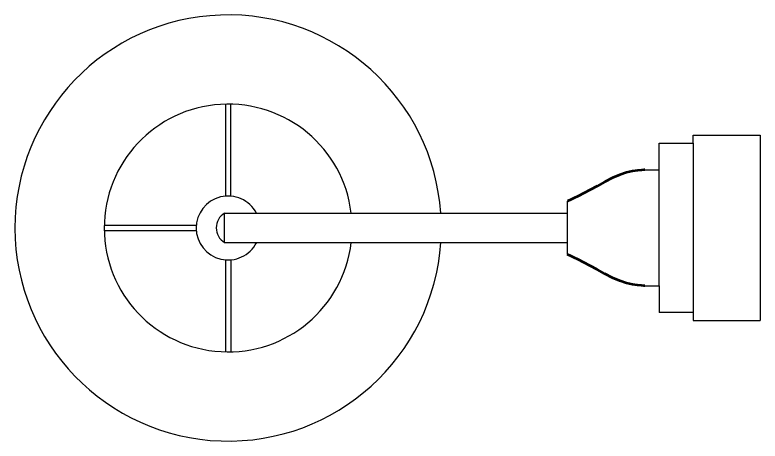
# Model space of a CAD drawing. Header units: millimetres. Extents: x 702 to 6186, y 329 to 3278.
# Drawn here: x 5882.77 to 5910.73, y 2841.96 to 2857.96 of the extents above; entities that cross this region are included whole.
import ezdxf

# ---------------------------------------------------------------- set-up
doc = ezdxf.new("R2010")
doc.units = ezdxf.units.MM
doc.layers.add('Livello 1', color=175, linetype='Continuous')

msp = doc.modelspace()

# ---------------------------------------------------------------- linework, layer by layer
for p, q in [((5890.675, 2854.611), (5890.675, 2851.158)), ((5890.875, 2851.158), (5890.875, 2854.611)), ((5908.223, 2853.144), (5908.223, 2853.444)), ((5908.223, 2853.444), (5910.732, 2853.444)), ((5908.223, 2853.144), (5908.223, 2853.444)), ((5910.732, 2853.444), (5910.732, 2846.493)), ((5906.948, 2853.144), (5908.223, 2853.144)), ((5906.948, 2847.793), (5906.948, 2853.144)), ((5908.223, 2853.144), (5908.223, 2846.493)), ((5906.402, 2852.144), (5906.948, 2852.144)), ((5903.51, 2848.968), (5903.51, 2850.969)), ((5890.641, 2849.419), (5890.641, 2850.519)), ((5890.641, 2850.519), (5903.51, 2850.519)), ((5889.579, 2850.062), (5886.126, 2850.062)), ((5886.126, 2849.862), (5889.579, 2849.862)), ((5890.641, 2849.419), (5903.51, 2849.419)), ((5890.675, 2848.766), (5890.675, 2845.313)), ((5890.875, 2848.766), (5890.875, 2845.313)), ((5906.402, 2847.793), (5906.948, 2847.793)), ((5906.948, 2847.793), (5906.948, 2846.793)), ((5908.223, 2846.793), (5906.948, 2846.793)), ((5908.223, 2846.793), (5908.223, 2846.493)), ((5908.223, 2846.493), (5910.732, 2846.493))]:
    msp.add_line(p, q)
for centre, radius, start, end in [((5890.775, 2849.962), 8, 3.9955, 356.1111), ((5890.775, 2849.962), 4.65, 6.885, 353.2993), ((5890.775, 2849.962), 1.2, 27.6794, 333.1187), ((5890.966, 2849.969), 0.639, 120.5515, 239.4485)]:
    msp.add_arc(centre, radius, start, end)
at = {"layer": 'Livello 1', "color": 7, "lineweight": 53, "true_color": 0xffffff}
for points in [[(5906.402, 2852.144), (5906.402, 2852.144), (5905.687, 2852.155), (5904.903, 2851.699), (5904.12, 2851.242), (5903.51, 2850.969), (5903.51, 2850.969)], [(5906.402, 2847.793), (5906.402, 2847.793), (5905.687, 2847.782), (5904.903, 2848.238), (5904.12, 2848.695), (5903.51, 2848.968), (5903.51, 2848.968)]]:
    msp.add_open_spline(points, degree=3, knots=[0, 0, 0, 0, 1, 1, 1, 2, 2, 2, 2], dxfattribs=at)

doc.saveas('drawing.dxf')
